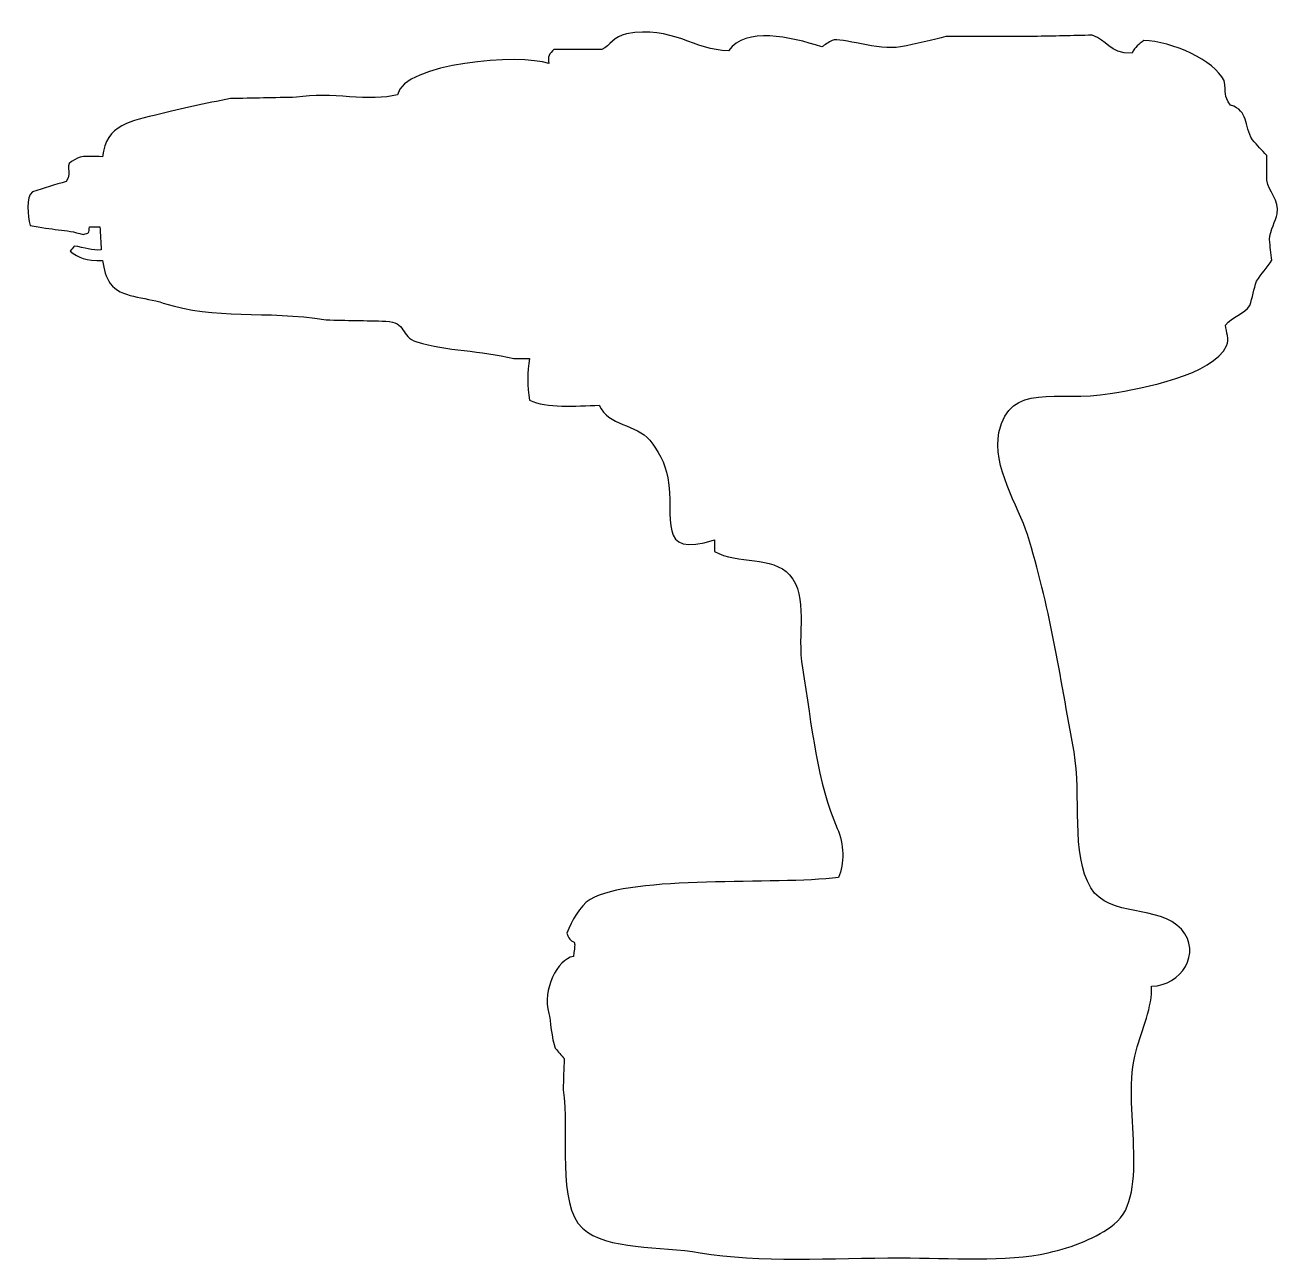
# Model space of a CAD drawing. Header units: centimetres. Extents: x -6.4 to 6.4, y -6.3 to 6.3.
import ezdxf

# ---------------------------------------------------------------- set-up
doc = ezdxf.new("R2010")
doc.units = ezdxf.units.CM
doc.header["$MEASUREMENT"] = 0
doc.layers.add('Camada 1', color=7, linetype='Continuous')

msp = doc.modelspace()

# ---------------------------------------------------------------- linework, layer by layer
at = {"layer": 'Camada 1'}
msp.add_open_spline([(5.09883, -3.47984), (5.10645, -3.69063), (5.00427, -3.91759), (4.94024, -4.14082), (4.94024, -4.14082), (4.78334, -4.68843), (5.10351, -5.60444), (4.7155, -5.91223), (4.7155, -5.91223), (4.53982, -6.05169), (4.29595, -6.14467), (4.04129, -6.20311), (4.04129, -6.20311), (3.61253, -6.3014), (3.03907, -6.25592), (2.53425, -6.25592), (2.53425, -6.25592), (1.83125, -6.25592), (1.08587, -6.30704), (0.48505, -6.20311), (0.48505, -6.20311), (0.07934, -6.13289), (-0.4665, -6.18051), (-0.71788, -5.95197), (-0.71788, -5.95197), (-0.98342, -5.71048), (-0.84713, -4.96825), (-0.91619, -4.53748), (-0.91619, -4.53748), (-0.91182, -4.4317), (-0.90743, -4.32592), (-0.90296, -4.22014), (-0.90296, -4.22014), (-0.93384, -4.18484), (-0.96471, -4.14976), (-0.99551, -4.11447), (-0.99551, -4.11447), (-1.03247, -4.02126), (-1.04409, -3.82054), (-1.06155, -3.75749), (-1.06155, -3.75749), (-1.12846, -3.51791), (-0.97736, -3.20679), (-0.81041, -3.17583), (-0.81041, -3.17583), (-0.77186, -2.93202), (-0.8225, -3.10246), (-0.87656, -2.93792), (-0.87656, -2.93792), (-0.8251, -2.81322), (-0.74953, -2.65974), (-0.63857, -2.59423), (-0.63857, -2.59423), (-0.20968, -2.34108), (1.25431, -2.4499), (1.8996, -2.36949), (1.8996, -2.36949), (1.95998, -2.23183), (1.95725, -2.02315), (1.88645, -1.86715), (1.88645, -1.86715), (1.68134, -1.41487), (1.62737, -0.81548), (1.5295, -0.22798), (1.5295, -0.22798), (1.47037, 0.12693), (1.59832, 0.49579), (1.39731, 0.72391), (1.39731, 0.72391), (1.22763, 0.91645), (0.86788, 0.83141), (0.63057, 0.96182), (0.63057, 0.96182), (0.63057, 1.00151), (0.63057, 1.04114), (0.63057, 1.08078), (0.63057, 1.08078), (0.02883, 0.8875), (0.22801, 1.30655), (0.15461, 1.71536), (0.15461, 1.71536), (0.12704, 1.869), (0.05198, 1.99664), (-0.03047, 2.09869), (-0.03047, 2.09869), (-0.16446, 2.26448), (-0.45663, 2.24448), (-0.54601, 2.45561), (-0.54601, 2.45561), (-0.79183, 2.44698), (-1.08161, 2.42285), (-1.25986, 2.50847), (-1.25986, 2.50847), (-1.28174, 2.6432), (-1.28132, 2.79967), (-1.25986, 2.93154), (-1.25986, 2.93154), (-1.31283, 2.93154), (-1.36564, 2.93154), (-1.41861, 2.93154), (-1.41861, 2.93154), (-1.75998, 3.01991), (-2.10478, 3.00554), (-2.41014, 3.10339), (-2.41014, 3.10339), (-2.57931, 3.1576), (-2.51462, 3.30757), (-2.72732, 3.3149), (-2.72732, 3.3149), (-2.92996, 3.31929), (-3.13274, 3.32368), (-3.33546, 3.32808), (-3.33546, 3.32808), (-3.96625, 3.43), (-4.46796, 3.3244), (-5.00114, 3.50001), (-5.00114, 3.50001), (-5.19508, 3.56383), (-5.4363, 3.55375), (-5.54317, 3.69824), (-5.54317, 3.69824), (-5.58603, 3.76454), (-5.60868, 3.8385), (-5.62249, 3.93615), (-5.62249, 3.93615), (-5.79188, 3.93078), (-5.86583, 3.96168), (-5.95295, 4.0287), (-5.95295, 4.0287), (-5.93977, 4.04637), (-5.92652, 4.06405), (-5.91334, 4.08167), (-5.91334, 4.08167), (-5.80206, 4.06984), (-5.72758, 4.0315), (-5.63571, 4.04193), (-5.63571, 4.04193), (-5.6401, 4.12125), (-5.64455, 4.20052), (-5.64894, 4.28), (-5.64894, 4.28), (-5.68418, 4.28), (-5.71945, 4.28), (-5.75467, 4.28), (-5.75467, 4.28), (-5.76438, 4.20888), (-5.75359, 4.21592), (-5.82082, 4.20052), (-5.82082, 4.20052), (-6.00436, 4.25727), (-6.13099, 4.24211), (-6.36282, 4.29307), (-6.36282, 4.29307), (-6.38179, 4.38909), (-6.41322, 4.58242), (-6.33639, 4.63682), (-6.33639, 4.63682), (-6.22183, 4.67201), (-6.10721, 4.70736), (-5.99264, 4.74255), (-5.99264, 4.74255), (-5.91573, 4.84703), (-6.03799, 4.91397), (-5.90012, 4.96734), (-5.90012, 4.96734), (-5.85575, 5.00996), (-5.7093, 4.99824), (-5.62249, 4.99375), (-5.62249, 4.99375), (-5.58587, 5.32444), (-5.3275, 5.35835), (-5.04091, 5.43008), (-5.04091, 5.43008), (-4.82723, 5.48355), (-4.5708, 5.53938), (-4.31381, 5.58878), (-4.31381, 5.58878), (-4.0891, 5.59307), (-3.86426, 5.59751), (-3.6396, 5.60201), (-3.6396, 5.60201), (-3.2936, 5.66186), (-2.88342, 5.55018), (-2.60844, 5.62836), (-2.60844, 5.62836), (-2.54526, 5.95086), (-1.35119, 6.05278), (-1.06161, 5.9456), (-1.06161, 5.9456), (-1.075, 6.01582), (-1.05621, 6.04828), (-1.0088, 6.09107), (-1.0088, 6.09107), (-0.84582, 6.09107), (-0.68267, 6.09107), (-0.51974, 6.09107), (-0.51974, 6.09107), (-0.43312, 6.12734), (-0.39718, 6.22503), (-0.26847, 6.24966), (-0.26847, 6.24966), (0.20117, 6.33959), (0.42627, 6.07866), (0.77595, 6.07779), (0.77595, 6.07779), (0.95232, 6.32192), (1.40222, 6.22289), (1.72779, 6.11748), (1.72779, 6.11748), (1.7629, 6.13955), (1.79817, 6.16156), (1.83352, 6.18357), (1.83352, 6.18357), (1.92914, 6.21453), (2.30183, 6.07795), (2.53419, 6.11748), (2.53419, 6.11748), (2.6867, 6.14341), (2.87069, 6.18953), (2.99689, 6.22326), (2.99689, 6.22326), (3.29656, 6.22326), (3.5962, 6.22326), (3.89586, 6.22326), (3.89586, 6.22326), (4.09411, 6.22765), (4.29236, 6.2321), (4.4907, 6.23641), (4.4907, 6.23641), (4.65059, 6.18749), (4.6526, 6.05329), (4.90059, 6.05139), (4.90059, 6.05139), (4.9293, 6.12188), (4.96816, 6.13894), (5.01947, 6.18358), (5.01947, 6.18358), (5.3063, 6.17294), (5.74009, 5.97863), (5.83912, 5.77385), (5.83912, 5.77385), (5.86452, 5.64016), (5.83028, 5.62346), (5.90527, 5.52265), (5.90527, 5.52265), (6.09648, 5.45955), (6.03552, 5.31863), (6.13001, 5.16573), (6.13001, 5.16573), (6.17851, 5.11281), (6.22693, 5.05995), (6.27537, 5.00703), (6.27537, 5.00703), (6.27537, 4.99825), (6.27537, 4.98946), (6.27537, 4.98062), (6.27537, 4.98062), (6.27537, 4.90569), (6.27537, 4.83081), (6.27537, 4.75588), (6.27537, 4.75588), (6.29349, 4.6361), (6.40965, 4.55207), (6.38115, 4.41219), (6.38115, 4.41219), (6.36625, 4.33887), (6.31186, 4.24844), (6.30185, 4.14782), (6.30185, 4.14782), (6.31069, 4.07728), (6.31955, 4.0068), (6.32831, 3.93626), (6.32831, 3.93626), (6.27537, 3.86583), (6.22253, 3.79529), (6.16972, 3.72486), (6.16972, 3.72486), (6.14755, 3.64109), (6.12561, 3.55733), (6.10352, 3.47361), (6.10352, 3.47361), (6.04724, 3.38995), (5.91741, 3.35828), (5.85238, 3.27538), (5.85238, 3.27538), (5.86146, 3.1977), (5.89381, 3.1337), (5.86561, 3.06379), (5.86561, 3.06379), (5.71967, 2.76169), (5.02352, 2.63389), (4.67578, 2.57468), (4.67578, 2.57468), (4.12225, 2.48062), (3.65097, 2.7047), (3.53884, 2.17807), (3.53884, 2.17807), (3.46566, 1.83448), (3.73918, 1.42194), (3.82964, 1.13379), (3.82964, 1.13379), (4.05358, 0.42106), (4.15965, -0.28705), (4.30557, -1.0871), (4.30557, -1.0871), (4.3869, -1.53271), (4.26945, -2.12956), (4.47742, -2.47513), (4.47742, -2.47513), (4.66437, -2.78554), (5.17777, -2.64452), (5.40288, -2.89809), (5.40288, -2.89809), (5.6181, -3.14096), (5.39847, -3.4768), (5.09883, -3.47984)], degree=3, knots=[0, 0, 0, 0, 0.0125, 0.0125, 0.0125, 0.0125, 0.025, 0.025, 0.025, 0.025, 0.0375, 0.0375, 0.0375, 0.0375, 0.05, 0.05, 0.05, 0.05, 0.0625, 0.0625, 0.0625, 0.0625, 0.075, 0.075, 0.075, 0.075, 0.0875, 0.0875, 0.0875, 0.0875, 0.1, 0.1, 0.1, 0.1, 0.1125, 0.1125, 0.1125, 0.1125, 0.125, 0.125, 0.125, 0.125, 0.1375, 0.1375, 0.1375, 0.1375, 0.15, 0.15, 0.15, 0.15, 0.1625, 0.1625, 0.1625, 0.1625, 0.175, 0.175, 0.175, 0.175, 0.1875, 0.1875, 0.1875, 0.1875, 0.2, 0.2, 0.2, 0.2, 0.2125, 0.2125, 0.2125, 0.2125, 0.225, 0.225, 0.225, 0.225, 0.2375, 0.2375, 0.2375, 0.2375, 0.25, 0.25, 0.25, 0.25, 0.2625, 0.2625, 0.2625, 0.2625, 0.275, 0.275, 0.275, 0.275, 0.2875, 0.2875, 0.2875, 0.2875, 0.3, 0.3, 0.3, 0.3, 0.3125, 0.3125, 0.3125, 0.3125, 0.325, 0.325, 0.325, 0.325, 0.3375, 0.3375, 0.3375, 0.3375, 0.35, 0.35, 0.35, 0.35, 0.3625, 0.3625, 0.3625, 0.3625, 0.375, 0.375, 0.375, 0.375, 0.3875, 0.3875, 0.3875, 0.3875, 0.4, 0.4, 0.4, 0.4, 0.4125, 0.4125, 0.4125, 0.4125, 0.425, 0.425, 0.425, 0.425, 0.4375, 0.4375, 0.4375, 0.4375, 0.45, 0.45, 0.45, 0.45, 0.4625, 0.4625, 0.4625, 0.4625, 0.475, 0.475, 0.475, 0.475, 0.4875, 0.4875, 0.4875, 0.4875, 0.5, 0.5, 0.5, 0.5, 0.5125, 0.5125, 0.5125, 0.5125, 0.525, 0.525, 0.525, 0.525, 0.5375, 0.5375, 0.5375, 0.5375, 0.55, 0.55, 0.55, 0.55, 0.5625, 0.5625, 0.5625, 0.5625, 0.575, 0.575, 0.575, 0.575, 0.5875, 0.5875, 0.5875, 0.5875, 0.6, 0.6, 0.6, 0.6, 0.6125, 0.6125, 0.6125, 0.6125, 0.625, 0.625, 0.625, 0.625, 0.6375, 0.6375, 0.6375, 0.6375, 0.65, 0.65, 0.65, 0.65, 0.6625, 0.6625, 0.6625, 0.6625, 0.675, 0.675, 0.675, 0.675, 0.6875, 0.6875, 0.6875, 0.6875, 0.7, 0.7, 0.7, 0.7, 0.7125, 0.7125, 0.7125, 0.7125, 0.725, 0.725, 0.725, 0.725, 0.7375, 0.7375, 0.7375, 0.7375, 0.75, 0.75, 0.75, 0.75, 0.7625, 0.7625, 0.7625, 0.7625, 0.775, 0.775, 0.775, 0.775, 0.7875, 0.7875, 0.7875, 0.7875, 0.8, 0.8, 0.8, 0.8, 0.8125, 0.8125, 0.8125, 0.8125, 0.825, 0.825, 0.825, 0.825, 0.8375, 0.8375, 0.8375, 0.8375, 0.85, 0.85, 0.85, 0.85, 0.8625, 0.8625, 0.8625, 0.8625, 0.875, 0.875, 0.875, 0.875, 0.8875, 0.8875, 0.8875, 0.8875, 0.9, 0.9, 0.9, 0.9, 0.9125, 0.9125, 0.9125, 0.9125, 0.925, 0.925, 0.925, 0.925, 0.9375, 0.9375, 0.9375, 0.9375, 0.95, 0.95, 0.95, 0.95, 0.9625, 0.9625, 0.9625, 0.9625, 0.975, 0.975, 0.975, 0.975, 1, 1, 1, 1], dxfattribs=at)
msp.add_open_spline([(5.09883, -3.47984), (5.10645, -3.69063), (5.00427, -3.91759), (4.94024, -4.14082), (4.94024, -4.14082), (4.78334, -4.68843), (5.10351, -5.60444), (4.7155, -5.91223), (4.7155, -5.91223), (4.53982, -6.05169), (4.29595, -6.14467), (4.04129, -6.20311), (4.04129, -6.20311), (3.61253, -6.3014), (3.03907, -6.25592), (2.53425, -6.25592), (2.53425, -6.25592), (1.83125, -6.25592), (1.08587, -6.30704), (0.48505, -6.20311), (0.48505, -6.20311), (0.07934, -6.13289), (-0.4665, -6.18051), (-0.71788, -5.95197), (-0.71788, -5.95197), (-0.98342, -5.71048), (-0.84713, -4.96825), (-0.91619, -4.53748), (-0.91619, -4.53748), (-0.91182, -4.4317), (-0.90743, -4.32592), (-0.90296, -4.22014), (-0.90296, -4.22014), (-0.93384, -4.18484), (-0.96471, -4.14976), (-0.99551, -4.11447), (-0.99551, -4.11447), (-1.03247, -4.02126), (-1.04409, -3.82054), (-1.06155, -3.75749), (-1.06155, -3.75749), (-1.12846, -3.51791), (-0.97736, -3.20679), (-0.81041, -3.17583), (-0.81041, -3.17583), (-0.77186, -2.93202), (-0.8225, -3.10246), (-0.87656, -2.93792), (-0.87656, -2.93792), (-0.8251, -2.81322), (-0.74953, -2.65974), (-0.63857, -2.59423), (-0.63857, -2.59423), (-0.20968, -2.34108), (1.25431, -2.4499), (1.8996, -2.36949), (1.8996, -2.36949), (1.95998, -2.23183), (1.95725, -2.02315), (1.88645, -1.86715), (1.88645, -1.86715), (1.68134, -1.41487), (1.62737, -0.81548), (1.5295, -0.22798), (1.5295, -0.22798), (1.47037, 0.12693), (1.59832, 0.49579), (1.39731, 0.72391), (1.39731, 0.72391), (1.22763, 0.91645), (0.86788, 0.83141), (0.63057, 0.96182), (0.63057, 0.96182), (0.63057, 1.00151), (0.63057, 1.04114), (0.63057, 1.08078), (0.63057, 1.08078), (0.02883, 0.8875), (0.22801, 1.30655), (0.15461, 1.71536), (0.15461, 1.71536), (0.12704, 1.869), (0.05198, 1.99664), (-0.03047, 2.09869), (-0.03047, 2.09869), (-0.16446, 2.26448), (-0.45663, 2.24448), (-0.54601, 2.45561), (-0.54601, 2.45561), (-0.79183, 2.44698), (-1.08161, 2.42285), (-1.25986, 2.50847), (-1.25986, 2.50847), (-1.28174, 2.6432), (-1.28132, 2.79967), (-1.25986, 2.93154), (-1.25986, 2.93154), (-1.31283, 2.93154), (-1.36564, 2.93154), (-1.41861, 2.93154), (-1.41861, 2.93154), (-1.75998, 3.01991), (-2.10478, 3.00554), (-2.41014, 3.10339), (-2.41014, 3.10339), (-2.57931, 3.1576), (-2.51462, 3.30757), (-2.72732, 3.3149), (-2.72732, 3.3149), (-2.92996, 3.31929), (-3.13274, 3.32368), (-3.33546, 3.32808), (-3.33546, 3.32808), (-3.96625, 3.43), (-4.46796, 3.3244), (-5.00114, 3.50001), (-5.00114, 3.50001), (-5.19508, 3.56383), (-5.4363, 3.55375), (-5.54317, 3.69824), (-5.54317, 3.69824), (-5.58603, 3.76454), (-5.60868, 3.8385), (-5.62249, 3.93615), (-5.62249, 3.93615), (-5.79188, 3.93078), (-5.86583, 3.96168), (-5.95295, 4.0287), (-5.95295, 4.0287), (-5.93977, 4.04637), (-5.92652, 4.06405), (-5.91334, 4.08167), (-5.91334, 4.08167), (-5.80206, 4.06984), (-5.72758, 4.0315), (-5.63571, 4.04193), (-5.63571, 4.04193), (-5.6401, 4.12125), (-5.64455, 4.20052), (-5.64894, 4.28), (-5.64894, 4.28), (-5.68418, 4.28), (-5.71945, 4.28), (-5.75467, 4.28), (-5.75467, 4.28), (-5.76438, 4.20888), (-5.75359, 4.21592), (-5.82082, 4.20052), (-5.82082, 4.20052), (-6.00436, 4.25727), (-6.13099, 4.24211), (-6.36282, 4.29307), (-6.36282, 4.29307), (-6.38179, 4.38909), (-6.41322, 4.58242), (-6.33639, 4.63682), (-6.33639, 4.63682), (-6.22183, 4.67201), (-6.10721, 4.70736), (-5.99264, 4.74255), (-5.99264, 4.74255), (-5.91573, 4.84703), (-6.03799, 4.91397), (-5.90012, 4.96734), (-5.90012, 4.96734), (-5.85575, 5.00996), (-5.7093, 4.99824), (-5.62249, 4.99375), (-5.62249, 4.99375), (-5.58587, 5.32444), (-5.3275, 5.35835), (-5.04091, 5.43008), (-5.04091, 5.43008), (-4.82723, 5.48355), (-4.5708, 5.53938), (-4.31381, 5.58878), (-4.31381, 5.58878), (-4.0891, 5.59307), (-3.86426, 5.59751), (-3.6396, 5.60201), (-3.6396, 5.60201), (-3.2936, 5.66186), (-2.88342, 5.55018), (-2.60844, 5.62836), (-2.60844, 5.62836), (-2.54526, 5.95086), (-1.35119, 6.05278), (-1.06161, 5.9456), (-1.06161, 5.9456), (-1.075, 6.01582), (-1.05621, 6.04828), (-1.0088, 6.09107), (-1.0088, 6.09107), (-0.84582, 6.09107), (-0.68267, 6.09107), (-0.51974, 6.09107), (-0.51974, 6.09107), (-0.43312, 6.12734), (-0.39718, 6.22503), (-0.26847, 6.24966), (-0.26847, 6.24966), (0.20117, 6.33959), (0.42627, 6.07866), (0.77595, 6.07779), (0.77595, 6.07779), (0.95232, 6.32192), (1.40222, 6.22289), (1.72779, 6.11748), (1.72779, 6.11748), (1.7629, 6.13955), (1.79817, 6.16156), (1.83352, 6.18357), (1.83352, 6.18357), (1.92914, 6.21453), (2.30183, 6.07795), (2.53419, 6.11748), (2.53419, 6.11748), (2.6867, 6.14341), (2.87069, 6.18953), (2.99689, 6.22326), (2.99689, 6.22326), (3.29656, 6.22326), (3.5962, 6.22326), (3.89586, 6.22326), (3.89586, 6.22326), (4.09411, 6.22765), (4.29236, 6.2321), (4.4907, 6.23641), (4.4907, 6.23641), (4.65059, 6.18749), (4.6526, 6.05329), (4.90059, 6.05139), (4.90059, 6.05139), (4.9293, 6.12188), (4.96816, 6.13894), (5.01947, 6.18358), (5.01947, 6.18358), (5.3063, 6.17294), (5.74009, 5.97863), (5.83912, 5.77385), (5.83912, 5.77385), (5.86452, 5.64016), (5.83028, 5.62346), (5.90527, 5.52265), (5.90527, 5.52265), (6.09648, 5.45955), (6.03552, 5.31863), (6.13001, 5.16573), (6.13001, 5.16573), (6.17851, 5.11281), (6.22693, 5.05995), (6.27537, 5.00703), (6.27537, 5.00703), (6.27537, 4.99825), (6.27537, 4.98946), (6.27537, 4.98062), (6.27537, 4.98062), (6.27537, 4.90569), (6.27537, 4.83081), (6.27537, 4.75588), (6.27537, 4.75588), (6.29349, 4.6361), (6.40965, 4.55207), (6.38115, 4.41219), (6.38115, 4.41219), (6.36625, 4.33887), (6.31186, 4.24844), (6.30185, 4.14782), (6.30185, 4.14782), (6.31069, 4.07728), (6.31955, 4.0068), (6.32831, 3.93626), (6.32831, 3.93626), (6.27537, 3.86583), (6.22253, 3.79529), (6.16972, 3.72486), (6.16972, 3.72486), (6.14755, 3.64109), (6.12561, 3.55733), (6.10352, 3.47361), (6.10352, 3.47361), (6.04724, 3.38995), (5.91741, 3.35828), (5.85238, 3.27538), (5.85238, 3.27538), (5.86146, 3.1977), (5.89381, 3.1337), (5.86561, 3.06379), (5.86561, 3.06379), (5.71967, 2.76169), (5.02352, 2.63389), (4.67578, 2.57468), (4.67578, 2.57468), (4.12225, 2.48062), (3.65097, 2.7047), (3.53884, 2.17807), (3.53884, 2.17807), (3.46566, 1.83448), (3.73918, 1.42194), (3.82964, 1.13379), (3.82964, 1.13379), (4.05358, 0.42106), (4.15965, -0.28705), (4.30557, -1.0871), (4.30557, -1.0871), (4.3869, -1.53271), (4.26945, -2.12956), (4.47742, -2.47513), (4.47742, -2.47513), (4.66437, -2.78554), (5.17777, -2.64452), (5.40288, -2.89809), (5.40288, -2.89809), (5.6181, -3.14096), (5.39847, -3.4768), (5.09883, -3.47984)], degree=3, knots=[0, 0, 0, 0, 0.0125, 0.0125, 0.0125, 0.0125, 0.025, 0.025, 0.025, 0.025, 0.0375, 0.0375, 0.0375, 0.0375, 0.05, 0.05, 0.05, 0.05, 0.0625, 0.0625, 0.0625, 0.0625, 0.075, 0.075, 0.075, 0.075, 0.0875, 0.0875, 0.0875, 0.0875, 0.1, 0.1, 0.1, 0.1, 0.1125, 0.1125, 0.1125, 0.1125, 0.125, 0.125, 0.125, 0.125, 0.1375, 0.1375, 0.1375, 0.1375, 0.15, 0.15, 0.15, 0.15, 0.1625, 0.1625, 0.1625, 0.1625, 0.175, 0.175, 0.175, 0.175, 0.1875, 0.1875, 0.1875, 0.1875, 0.2, 0.2, 0.2, 0.2, 0.2125, 0.2125, 0.2125, 0.2125, 0.225, 0.225, 0.225, 0.225, 0.2375, 0.2375, 0.2375, 0.2375, 0.25, 0.25, 0.25, 0.25, 0.2625, 0.2625, 0.2625, 0.2625, 0.275, 0.275, 0.275, 0.275, 0.2875, 0.2875, 0.2875, 0.2875, 0.3, 0.3, 0.3, 0.3, 0.3125, 0.3125, 0.3125, 0.3125, 0.325, 0.325, 0.325, 0.325, 0.3375, 0.3375, 0.3375, 0.3375, 0.35, 0.35, 0.35, 0.35, 0.3625, 0.3625, 0.3625, 0.3625, 0.375, 0.375, 0.375, 0.375, 0.3875, 0.3875, 0.3875, 0.3875, 0.4, 0.4, 0.4, 0.4, 0.4125, 0.4125, 0.4125, 0.4125, 0.425, 0.425, 0.425, 0.425, 0.4375, 0.4375, 0.4375, 0.4375, 0.45, 0.45, 0.45, 0.45, 0.4625, 0.4625, 0.4625, 0.4625, 0.475, 0.475, 0.475, 0.475, 0.4875, 0.4875, 0.4875, 0.4875, 0.5, 0.5, 0.5, 0.5, 0.5125, 0.5125, 0.5125, 0.5125, 0.525, 0.525, 0.525, 0.525, 0.5375, 0.5375, 0.5375, 0.5375, 0.55, 0.55, 0.55, 0.55, 0.5625, 0.5625, 0.5625, 0.5625, 0.575, 0.575, 0.575, 0.575, 0.5875, 0.5875, 0.5875, 0.5875, 0.6, 0.6, 0.6, 0.6, 0.6125, 0.6125, 0.6125, 0.6125, 0.625, 0.625, 0.625, 0.625, 0.6375, 0.6375, 0.6375, 0.6375, 0.65, 0.65, 0.65, 0.65, 0.6625, 0.6625, 0.6625, 0.6625, 0.675, 0.675, 0.675, 0.675, 0.6875, 0.6875, 0.6875, 0.6875, 0.7, 0.7, 0.7, 0.7, 0.7125, 0.7125, 0.7125, 0.7125, 0.725, 0.725, 0.725, 0.725, 0.7375, 0.7375, 0.7375, 0.7375, 0.75, 0.75, 0.75, 0.75, 0.7625, 0.7625, 0.7625, 0.7625, 0.775, 0.775, 0.775, 0.775, 0.7875, 0.7875, 0.7875, 0.7875, 0.8, 0.8, 0.8, 0.8, 0.8125, 0.8125, 0.8125, 0.8125, 0.825, 0.825, 0.825, 0.825, 0.8375, 0.8375, 0.8375, 0.8375, 0.85, 0.85, 0.85, 0.85, 0.8625, 0.8625, 0.8625, 0.8625, 0.875, 0.875, 0.875, 0.875, 0.8875, 0.8875, 0.8875, 0.8875, 0.9, 0.9, 0.9, 0.9, 0.9125, 0.9125, 0.9125, 0.9125, 0.925, 0.925, 0.925, 0.925, 0.9375, 0.9375, 0.9375, 0.9375, 0.95, 0.95, 0.95, 0.95, 0.9625, 0.9625, 0.9625, 0.9625, 0.975, 0.975, 0.975, 0.975, 1, 1, 1, 1], dxfattribs=at)

doc.saveas('drawing.dxf')
